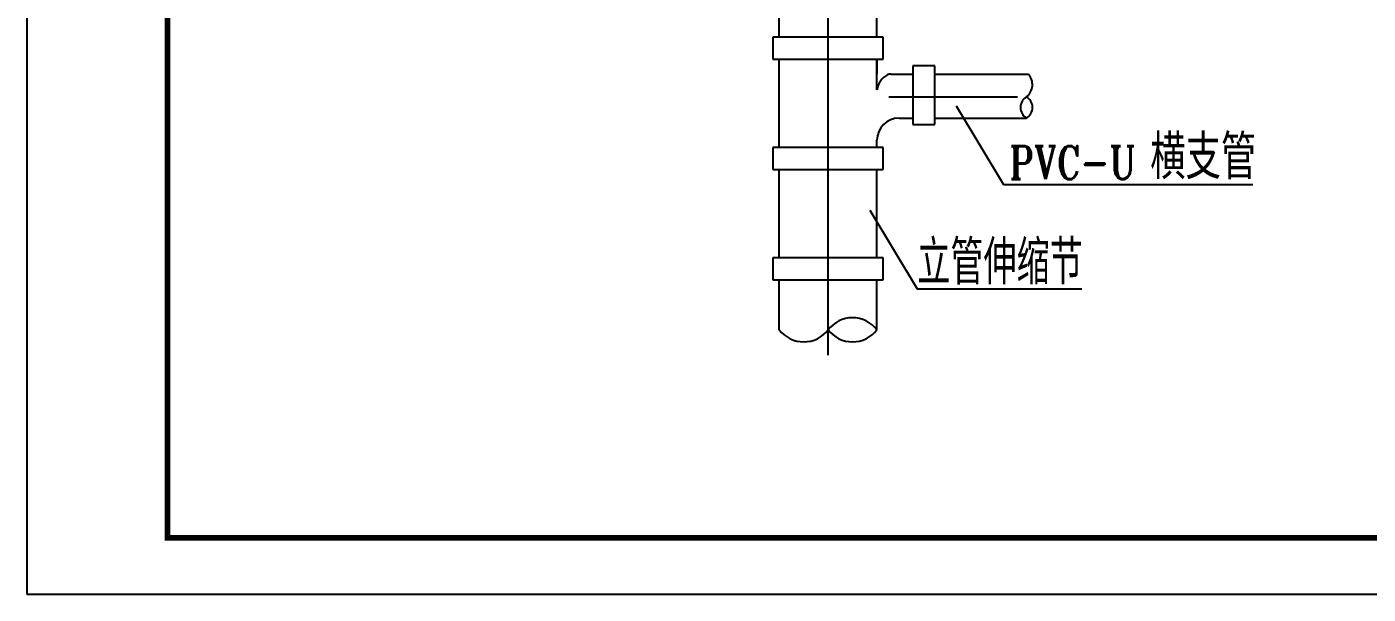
# Model space of a CAD drawing. Extents: x 1000 to 47721, y 1000 to 6465.
# Drawn here: x 1000 to 1182.4, y 1000 to 1077.1 of the extents above; entities that cross this region are included whole.
import ezdxf

# ---------------------------------------------------------------- set-up
doc = ezdxf.new("R2010")
doc.units = 0
doc.header["$LTSCALE"] = 35
doc.header["$MEASUREMENT"] = 0
doc.linetypes.add('DASHED', pattern=[0.75, 0.5, -0.25])
for name, color, linetype in [('0P', 7, 'Continuous'), ('A', 7, 'DASHED'), ('HZ', 3, 'Continuous'), ('图框', 135, 'Continuous')]:
    doc.layers.add(name, color=color, linetype=linetype)
doc.styles.add('HZ', font='romant.shx', dxfattribs={"width": 0.8, "bigfont": 'hztxt.shx'})
doc.styles.add('ROMANT', font='ROMANT.SHX', dxfattribs={"width": 0.8})

msp = doc.modelspace()

# ---------------------------------------------------------------- linework, layer by layer
for p, q in [((1102.305, 1060.718), (1102.305, 1072.718)), ((1102.305, 1060.718), (1102.305, 1072.718)), ((1115.58, 1068.587), (1115.58, 1072.718)), ((1115.58, 1068.587), (1115.58, 1072.718)), ((1126.363, 1066.413), (1132.791, 1055.72)), ((1115.58, 1060.718), (1115.58, 1061.718)), ((1102.305, 1045.718), (1102.305, 1057.718)), ((1115.58, 1045.718), (1115.58, 1057.718)), ((1132.791, 1055.72), (1166.668, 1055.72)), ((1114.631, 1052.227), (1121.059, 1041.534)), ((1115.58, 1045.718), (1115.58, 1046.718)), ((1102.305, 1035.941), (1102.305, 1042.718)), ((1115.58, 1035.941), (1115.58, 1042.718)), ((1121.059, 1041.534), (1143.445, 1041.534))]:
    msp.add_line(p, q)
for centre, radius, start, end in [((1134.627, 1069.288), 2.092, 307.50951, 43.14993), ((1136.786, 1066.173), 1.703, 121.30183, 238.69817), ((1135.016, 1066.173), 1.703, 301.30183, 58.69817), ((1105.623, 1038.488), 4.184, 217.50951, 322.49049), ((1105.623, 1038.488), 4.184, 217.50951, 322.49049), ((1112.261, 1033.393), 4.184, 37.50951, 142.49049), ((1112.261, 1038.488), 4.184, 217.50951, 322.49049)]:
    msp.add_arc(centre, radius, start, end)
at = {"layer": '0P'}
for p, q in [((1108.942, 1032.488), (1108.942, 1171.403)), ((1102.305, 1075.718), (1102.305, 1124.806)), ((1115.58, 1075.718), (1115.58, 1124.806)), ((1116.442, 1075.718), (1101.442, 1075.718)), ((1101.442, 1075.718), (1101.442, 1072.718)), ((1116.442, 1072.718), (1116.442, 1075.718)), ((1101.442, 1072.718), (1116.442, 1072.718)), ((1115.58, 1072.718), (1115.58, 1070.718)), ((1117.462, 1070.718), (1120.468, 1070.718)), ((1123.468, 1071.851), (1120.468, 1071.851)), ((1120.468, 1071.851), (1120.468, 1063.851)), ((1123.468, 1063.851), (1123.468, 1071.851)), ((1123.468, 1070.718), (1136.153, 1070.718)), ((1118.58, 1064.718), (1120.468, 1064.718)), ((1120.468, 1063.851), (1123.468, 1063.851)), ((1123.468, 1064.718), (1135.901, 1064.718)), ((1115.58, 1060.718), (1115.58, 1061.718)), ((1101.442, 1060.718), (1101.442, 1057.718)), ((1116.442, 1060.718), (1101.442, 1060.718)), ((1116.442, 1057.718), (1116.442, 1060.718)), ((1101.442, 1057.718), (1116.442, 1057.718)), ((1116.442, 1045.718), (1101.442, 1045.718)), ((1101.442, 1045.718), (1101.442, 1042.718)), ((1115.58, 1045.718), (1115.58, 1046.718)), ((1116.442, 1042.718), (1116.442, 1045.718)), ((1101.442, 1042.718), (1116.442, 1042.718))]:
    msp.add_line(p, q, dxfattribs=at)
for centre, radius, start, end in [((1118.247, 1068.219), 2.693, 117.64303, 172.14976), ((1117.462, 1069.718), 1, 90, 117.64303), ((1118.58, 1061.718), 3, 90, 180)]:
    msp.add_arc(centre, radius, start, end, dxfattribs=at)
at = {"layer": 'A'}
msp.add_line((1117.198, 1067.628), (1140.226, 1067.628), dxfattribs=at)
at = {"layer": '图框', "ltscale": 6}
msp.add_lwpolyline([(1000, 1000), (1642.86, 1000), (1642.86, 1454.054), (1000, 1454.054)], close=True, dxfattribs=at)
msp.add_lwpolyline([(1019.11, 1007.644, 0.764, 0.764, 0), (1635.216, 1007.644, 0.764, 0.764, 0), (1635.216, 1446.41, 0.764, 0.764, 0), (1019.11, 1446.41, 0.764, 0.764, 0)], format="xyseb", close=True, dxfattribs=at)

# ---------------------------------------------------------------- texts
at = {"layer": 'HZ'}
for s, height, style, width, p in [('横支管', 6, 'HZ', 0.8, (1152.735, 1056.422)), ('PVC-U ', 4.5, 'ROMANT', 0.8, (1133.549, 1056.422)), ('立管伸缩节', 6, 'HZ', 0.75, (1121.061, 1042.107))]:
    msp.add_text(s, height=height, dxfattribs=dict(at, style=style, width=width)).set_placement(p)

doc.saveas('drawing.dxf')
